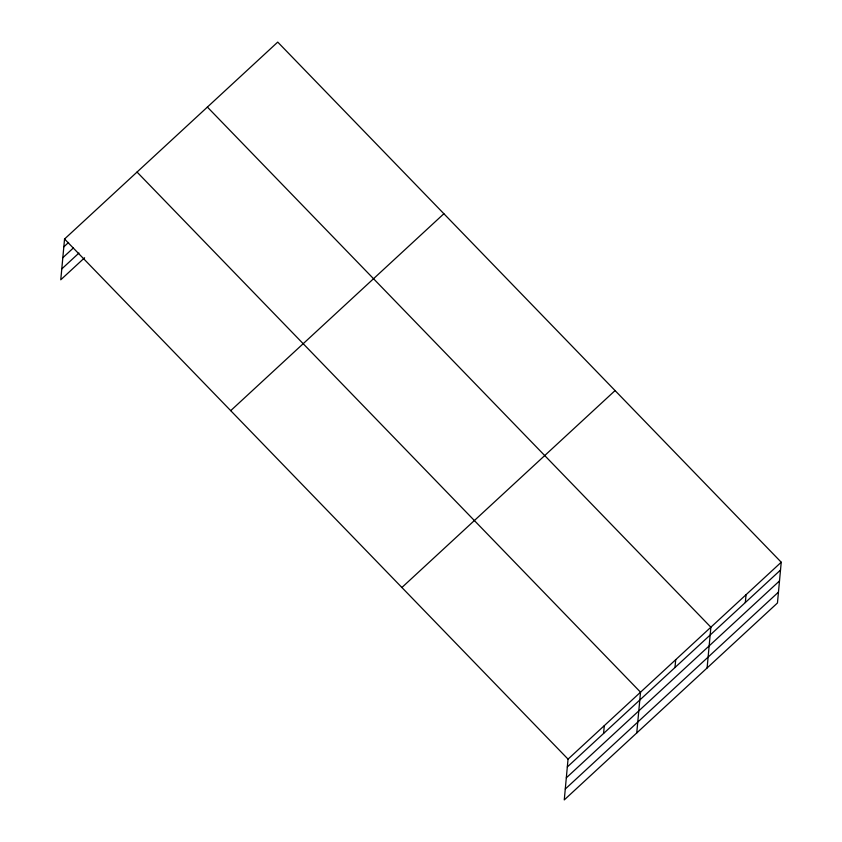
<?xml version="1.0" encoding="UTF-8"?>
<svg xmlns="http://www.w3.org/2000/svg" width="842" height="842" viewBox="0 0 842 842"><rect width="100%" height="100%" fill="white"/><g stroke="black" fill="none" stroke-linecap="round" stroke-linejoin="round"><path stroke-width="1.26" d="M781.229 562.224L568.045 759.137L564.266 799.9L777.45 602.988L781.229 562.224L277.734 42.1L64.55 239.012L60.771 279.776L84.61 257.757M603.567 733.487L604.293 725.657M636.752 732.95L640.53 692.187L137.035 172.063M674.979 667.527L675.705 659.696M707.101 667.969L710.88 627.206L207.385 107.081M745.328 602.546L746.054 594.715M63.824 246.843L68.591 242.443M62.813 257.715L73.307 248.022M61.782 268.914L78.948 253.053M230.708 410.654L443.881 213.742M401.897 587.495L615.07 390.583M567.319 766.967L780.502 570.055M566.319 777.84L779.492 580.927M565.277 789.028L778.461 592.115M64.55 239.012L568.045 759.137"/></g></svg>
